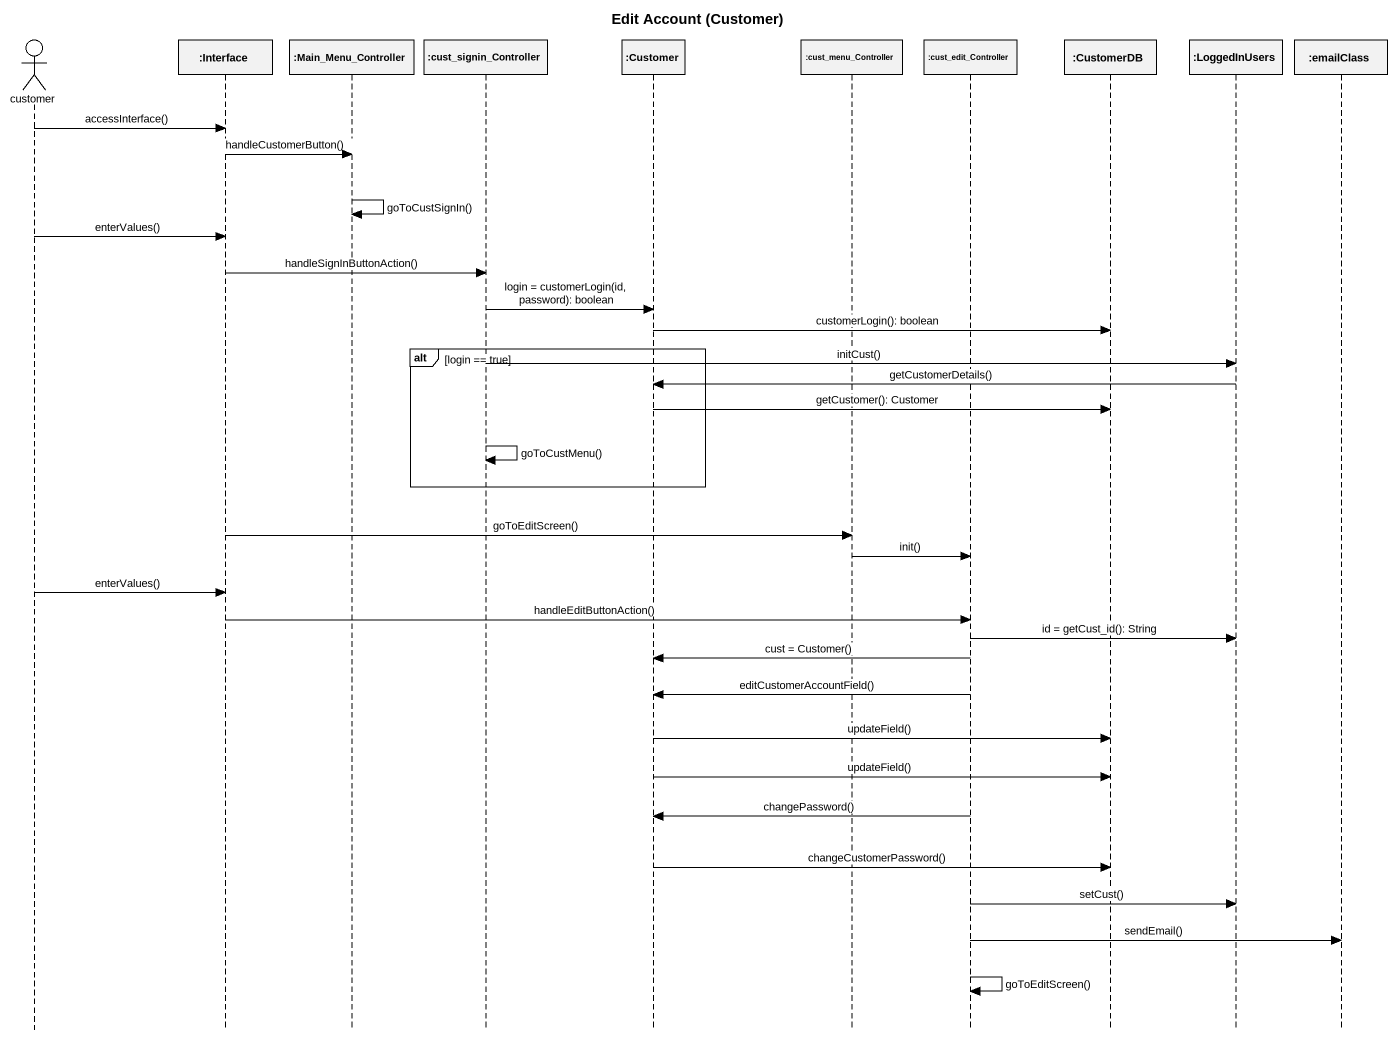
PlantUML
@startuml
title Edit Account (Customer)
hide footbox
actor customer
participant ":Interface" as Interface_
participant ":Main_Menu_Controller" as Main_Menu_Controller
participant ":cust_signin_Controller" as cust_signin_Controller
participant ":Customer" as Customer
participant ":cust_menu_Controller" as cust_menu_Controller
participant ":cust_edit_Controller" as cust_edit_Controller
participant ":CustomerDB" as CustomerDB
participant ":LoggedInUsers" as LoggedInUsers
participant ":emailClass" as emailClass

customer -> Interface_ : accessInterface()
Interface_ -> Main_Menu_Controller : handleCustomerButton()
Main_Menu_Controller -> Main_Menu_Controller : goToCustSignIn()
customer -> Interface_ : enterValues()
Interface_ -> cust_signin_Controller : handleSignInButtonAction()
cust_signin_Controller -> Customer : login = customerLogin(id, password): boolean
Customer -> CustomerDB : customerLogin(): boolean
alt login == true
  cust_signin_Controller -> LoggedInUsers : initCust()
  LoggedInUsers -> Customer : getCustomerDetails()
  Customer -> CustomerDB : getCustomer(): Customer
  cust_signin_Controller -> cust_signin_Controller : goToCustMenu()
end
Interface_ -> cust_menu_Controller : goToEditScreen()
cust_menu_Controller -> cust_edit_Controller : init()
customer -> Interface_ : enterValues()
Interface_ -> cust_edit_Controller : handleEditButtonAction()
cust_edit_Controller -> LoggedInUsers : id = getCust_id(): String
cust_edit_Controller -> Customer : cust = Customer()
cust_edit_Controller -> Customer : editCustomerAccountField()
Customer -> CustomerDB : updateField()
Customer -> CustomerDB : updateField()
cust_edit_Controller -> Customer : changePassword()
Customer -> CustomerDB : changeCustomerPassword()
cust_edit_Controller -> LoggedInUsers : setCust()
cust_edit_Controller -> emailClass : sendEmail()
cust_edit_Controller -> cust_edit_Controller : goToEditScreen()
@enduml
